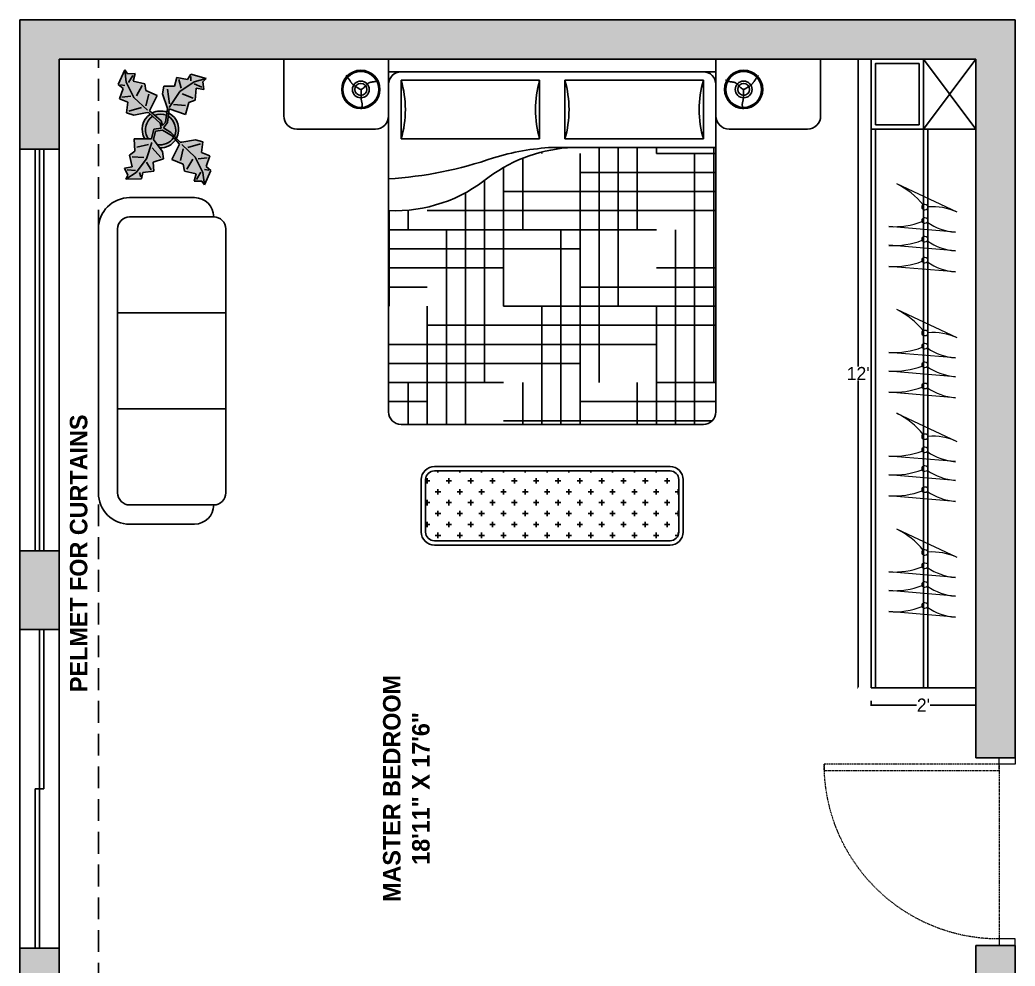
# Model space of a CAD drawing. Header units: inches. Extents: x 9636 to 21597, y -10243 to 557.
# Drawn here: x 9636.1 to 9864.1, y -6171.2 to -5954.4 of the extents above; entities that cross this region are included whole.
import ezdxf

# ---------------------------------------------------------------- set-up
doc = ezdxf.new("R2010")
doc.units = ezdxf.units.IN
doc.header["$MEASUREMENT"] = 0
for name, pattern in [('AUDIT_D_060311083008-3', [0]), ('DASHED', [0.75, 0.5, -0.25]), ('DASHED2', [0.375, 0.25, -0.125]), ('HIDDEN', [0.375, 0.25, -0.125])]:
    doc.linetypes.add(name, pattern=pattern)
for name, color, linetype in [('A-DOOR', 251, 'AUDIT_D_060311083008-3'), ('A-Door-Frame', 1, 'Continuous'), ('A-Door-Swing', 8, 'HIDDEN'), ('IEL-HATCH-002', 7, 'Continuous'), ('TEFRİŞ', 11, 'Continuous')]:
    doc.layers.add(name, color=color, linetype=linetype)
doc.layers.add('Furniture', color=251, linetype='Continuous', lineweight=18)
doc.styles.add('HEMI', font='stylu.ttf')
doc.styles.get("Standard").update_dxf_attribs({"font": 'arial.ttf'})
doc.dimstyles.get("Standard").update_dxf_attribs({"dimtxt": 0.18, "dimasz": 0.18, "dimexe": 0.18, "dimexo": 0.0625, "dimgap": 0.09, "dimtad": 0, "dimtih": 1, "dimtoh": 1, "dimdec": 0, "dimzin": 0, "dimdsep": 46, "dimlunit": 4, "dimtxsty": 'Standard', "dimcen": 0.09, "dimadec": 0, "dimazin": 0, "dimtfac": 1, "dimtdec": 0, "dimtofl": 0, "dimtmove": 0, "dimatfit": 3, "dimfxl": 1, "dimtolj": 1, "dimtzin": 0, "dimarcsym": 0})
pattern_1 = [(90, (16.9, 0), (-744, 744), [744, -744]), (90, (140.9, 0), (-744, 744), [744, -744]), (90, (264.9, 0), (-744, 744), [744, -744]), (90, (388.9, 0), (-744, 744), [744, -744]), (90, (512.9, 0), (-744, 744), [744, -744]), (90, (636.9, 0), (-744, 744), [744, -744]), (90, (760.9, 0), (-744, 744), [744, -744]), (0, (16.9, 744), (744, -744), [744, -744]), (0, (16.9, 868), (744, -744), [744, -744]), (0, (16.9, 992), (744, -744), [744, -744]), (0, (16.9, 1116), (744, -744), [744, -744]), (0, (16.9, 1240), (744, -744), [744, -744]), (0, (16.9, 1364), (744, -744), [744, -744]), (0, (16.9, 1488), (744, -744), [744, -744])]

# ---------------------------------------------------------------- blocks, each defined once
blk = doc.blocks.new('*U121')
at = {"layer": 'A-Door-Frame', "lineweight": 5}
for p, q in [((0, -100), (0, 0)), ((1172.7, -100), (1172.7, 0))]:
    blk.add_line(p, q, dxfattribs=at)
for points in [[(0, -100), (40, -100), (40, 0), (0, 0)], [(1172.7, -100), (1132.7, -100), (1132.7, 0), (1172.7, 0)]]:
    blk.add_lwpolyline(points, dxfattribs=at)
at = {"layer": 'A-Door-Swing', "linetype": 'DASHED2', "lineweight": 5}
blk.add_line((49.8, 0), (1142.5, 0), dxfattribs=at)
blk.add_lwpolyline([(40, 0), (40, 1092.7), (80, 1092.7), (80, 0)], close=True, dxfattribs=at)
blk.add_arc((40, 0), 1092.7, 360, 90, dxfattribs=at)
blk = doc.blocks.new('db')
at = {"layer": 'IEL-HATCH-002', "transparency": 33554687}
h = blk.add_hatch(dxfattribs=at)
h.set_pattern_fill('AR-PARQ1', color=253, scale=62)
h.set_pattern_definition(pattern_1)
h.paths.add_polyline_path([(3316.83, 804.31), (3284.13, 804.31, 0.147224), (3264.9, 797.58, -0.185244), (3241.83, 789.83), (3241.83, 743.73, 0.414214), (3244.71, 740.84), (3313.94, 740.84, 0.414214), (3316.83, 743.73)])
h = blk.add_hatch(dxfattribs=at)
h.set_pattern_fill('AR-PARQ1', color=253, scale=62)
h.set_pattern_definition(pattern_1)
h.paths.add_polyline_path([(3316.83, 804.31), (3284.13, 804.31, 0.147224), (3264.9, 797.58, -0.185244), (3241.83, 789.83), (3241.83, 743.73, 0.414214), (3244.71, 740.84), (3313.94, 740.84, 0.414214), (3316.83, 743.73)])
h = blk.add_hatch(dxfattribs=at)
h.set_pattern_fill('HOUND', color=33, scale=70)
h.set_pattern_definition([(0, (16.908, 0), (17.5, 4.375), [70, -35]), (90, (16.908, 0), (-4.375, -17.5), [70, -35])])
h.paths.add_polyline_path([(3316.83, 804.31), (3284.13, 804.31, 0.147224), (3264.9, 797.58, -0.185244), (3241.83, 789.83), (3241.83, 743.73, 0.414214), (3244.71, 740.84), (3313.94, 740.84, 0.414214), (3316.83, 743.73)])
at = {"color": 0, "linetype": 'ByBlock'}
for p, q in [((3241.83, 824.5), (3316.83, 824.5)), ((3241.83, 821.61), (3241.83, 824.5)), ((3316.83, 821.61), (3316.83, 824.5)), ((3241.83, 821.61), (3316.83, 821.61)), ((3241.83, 743.73), (3241.83, 818.73)), ((3244.71, 819.69), (3244.71, 806.23)), ((3276.44, 819.69), (3244.71, 819.69)), ((3276.44, 806.23), (3276.44, 819.69)), ((3313.94, 819.69), (3282.21, 819.69)), ((3282.21, 819.69), (3282.21, 806.23)), ((3313.94, 806.23), (3313.94, 819.69)), ((3316.83, 818.73), (3316.83, 743.73)), ((3244.71, 806.23), (3276.44, 806.23)), ((3282.21, 806.23), (3313.94, 806.23)), ((3279.33, 804.31), (3316.83, 804.31)), ((3313.94, 740.84), (3244.71, 740.84))]:
    blk.add_line(p, q, dxfattribs=at)
for centre, radius, start, end in [((3244.71, 818.73), 2.88, 90, 180), ((3313.94, 818.73), 2.88, 0, 90), ((3221.63, 812.96), 24.04, 343.7398, 16.2602), ((3299.52, 812.96), 24.04, 163.7398, 196.2602), ((3259.13, 812.96), 24.04, 343.7398, 16.2602), ((3337.02, 812.96), 24.04, 163.7398, 196.2602), ((3285.7, 768.99), 35.35, 92.5398, 126.0403), ((3282.65, 746.81), 57.59, 93.3065, 106.9429), ((3236.62, 885.64), 88.69, 273.3665, 289.2534), ((3243.27, 823.78), 33.98, 267.5673, 309.5461), ((3244.71, 743.73), 2.88, 180, 270), ((3313.94, 743.73), 2.88, 270, 0)]:
    blk.add_arc(centre, radius, start, end, dxfattribs=at)
blk = doc.blocks.new('rthjr')
for p, q in [((3335.61, 665.8), (3275.11, 665.8)), ((3294.36, 661.4), (3294.36, 636.65)), ((3316.36, 661.4), (3316.36, 636.65)), ((3267.96, 658.65), (3267.96, 643.8)), ((3342.76, 643.8), (3342.76, 658.65))]:
    blk.add_line(p, q)
blk.add_lwpolyline([(3275.11, 636.65), (3335.61, 636.65, 0.414214), (3338.36, 639.4), (3338.36, 658.65, 0.414214), (3335.61, 661.4), (3275.11, 661.4, 0.414214), (3272.36, 658.65), (3272.36, 639.4, 0.414214)], format="xyb", close=True)
for centre, radius, start, end in [((3275.11, 658.65), 7.15, 90, 180), ((3335.61, 658.65), 7.15, 0, 90), ((3272.36, 643.8), 4.4, 180, 270), ((3338.36, 643.8), 4.4, 270, 0)]:
    blk.add_arc(centre, radius, start, end)
blk = doc.blocks.new('46u46 u')
at = {"layer": 'Furniture', "color": 133, "lineweight": -2, "true_color": 0x84cdcc}
for p, q in [((1719223.22, 5855.25), (1719238.43, 5853.97)), ((1719223.22, 5850.43), (1719238.43, 5849.14)), ((1719223.22, 5846.14), (1719238.43, 5844.86)), ((1719222.81, 5841.56), (1719236.62, 5835.07))]:
    blk.add_line(p, q, dxfattribs=at)
for centre in [(1719230.18, 5852.56), (1719230.18, 5847.73), (1719230.18, 5843.45), (1719230.18, 5840.42)]:
    blk.add_circle(centre, 0.673, dxfattribs=at)
for centre, radius, start, end in [((1719222.13, 5842.1), 13.19, 55.3487, 85.2486), ((1719237.35, 5835.38), 18.62, 86.6903, 110.6016), ((1719222.13, 5837.28), 13.19, 55.3487, 85.2486), ((1719237.35, 5830.56), 18.62, 86.6903, 110.6016), ((1719222.13, 5833), 13.19, 55.3487, 85.2486), ((1719237.35, 5826.27), 18.62, 86.6903, 110.6016), ((1719228.44, 5853.49), 13.19, 244.7514, 274.6513), ((1719244.98, 5851.7), 18.62, 219.3984, 243.3097)]:
    blk.add_arc(centre, radius, start, end, dxfattribs=at)
blk = doc.blocks.new('rwg')
at = {"layer": 'IEL-HATCH-002', "true_color": 0xe4d6c8, "transparency": 33554687}
h = blk.add_hatch(dxfattribs=at)
h.set_pattern_fill('CROSS', color=254, scale=10)
h.paths.add_polyline_path([(3306.8, 731.61, 0.414214), (3304.8, 733.61), (3250.8, 733.61, 0.414214), (3248.8, 731.61), (3248.8, 719.61, 0.414214), (3250.8, 717.61), (3304.8, 717.61, 0.414214), (3306.8, 719.61)])
for points in [[(3307.8, 731.61), (3307.8, 719.61, -0.414214), (3304.8, 716.61), (3250.8, 716.61, -0.414214), (3247.8, 719.61), (3247.8, 731.61, -0.414214), (3250.8, 734.61), (3304.8, 734.61, -0.414214)], [(3306.8, 731.61), (3306.8, 719.61, -0.414214), (3304.8, 717.61), (3250.8, 717.61, -0.414214), (3248.8, 719.61), (3248.8, 731.61, -0.414214), (3250.8, 733.61), (3304.8, 733.61, -0.414214)]]:
    blk.add_lwpolyline(points, format="xyb", close=True)
blk = doc.blocks.new('wegg')
at = {"layer": 'IEL-HATCH-002', "transparency": 33554687}
h = blk.add_hatch(color=256, dxfattribs=at)
h.dxf.hatch_style = 1
h.set_gradient(color1=(88, 186, 72), color2=(19, 103, 52), name='CYLINDER')
h.paths.add_polyline_path([(3815.98, 785.14), (3818.28, 787.76), (3821.8, 786.01), (3822.92, 788.61), (3824.47, 788.9), (3825.1, 791.57), (3826.79, 791.08), (3826.78, 792.84), (3827.63, 793.48), (3824.32, 794.95), (3823.4, 793.82), (3821.01, 794.66), (3820.24, 792.76), (3817.78, 793.1), (3817.29, 791.41), (3817.86, 788.32), (3817.81, 787.92), (3815.47, 785.33), (3814.33, 785.14), (3814.04, 786.8), (3811.83, 787.35), (3811.86, 791.28), (3809.02, 791.15), (3808.09, 792.41), (3805.41, 791.8), (3805.11, 793.54), (3803.53, 792.76), (3802.59, 793.24), (3802.72, 789.62), (3804.13, 789.3), (3804.43, 786.78), (3806.48, 786.92), (3807.24, 784.55), (3808.98, 784.85), (3811.51, 786.72), (3811.67, 786.88), (3813.61, 786.43), (3813.83, 784.78), (3812.57, 782.62), (3810.66, 780.91), (3807.14, 782.66), (3806.02, 780.06), (3804.47, 779.77), (3803.85, 777.1), (3802.16, 777.59), (3802.16, 775.83), (3801.32, 775.19), (3804.63, 773.72), (3805.54, 774.85), (3807.93, 774.01), (3808.7, 775.91), (3811.17, 775.57), (3811.66, 777.26), (3811.09, 780.35), (3811.13, 780.75), (3813.33, 782.94), (3814.4, 784.59), (3815.57, 783.69), (3818.71, 783.29), (3817.47, 779.56), (3820.2, 778.82), (3820.7, 777.32), (3823.43, 777.07), (3823.19, 775.33), (3824.93, 775.58), (3825.67, 774.84), (3826.67, 778.32), (3825.42, 779.06), (3825.92, 781.55), (3823.93, 782.05), (3823.93, 784.54), (3822.19, 784.79), (3818.84, 783.68), (3815.69, 784.14), (3814.9, 784.78)])
at = {"layer": 'IEL-HATCH-002', "true_color": 0x735c3f, "transparency": 33554687}
h = blk.add_hatch(color=37, dxfattribs=at)
h.dxf.hatch_style = 1
h.paths.add_polyline_path([(3811.84, 788.9), (3811.83, 788.05, -0.422139), (3817.03, 787.05), (3817.54, 787.61, 0.390322)])
h.paths.add_polyline_path([(3817.78, 787.19), (3817.27, 786.61, -0.188383), (3817.25, 783.91), (3817.98, 783.8, 0.204823)])
h.paths.add_polyline_path([(3817.79, 783.41), (3817.04, 783.51, -0.36519), (3812.47, 782.08), (3811.98, 781.6, 0.411659)])
at = {"layer": 'IEL-HATCH-002', "true_color": 0x9e7e57, "transparency": 33554687}
h = blk.add_hatch(color=45, dxfattribs=at)
h.dxf.hatch_style = 1
h.paths.add_polyline_path([(3811.83, 788.05), (3811.83, 787.35), (3814.04, 786.8), (3814.33, 785.14), (3815.47, 785.33), (3817.03, 787.05, 0.422139)])
h.paths.add_polyline_path([(3813.83, 784.78), (3813.61, 786.43), (3811.67, 786.88), (3811.51, 786.72), (3810.57, 786.03, 0.320152), (3812.18, 782.28), (3812.57, 782.62)])
h.paths.add_polyline_path([(3817.04, 783.51), (3815.57, 783.69), (3814.4, 784.59), (3813.33, 782.94), (3812.47, 782.08, 0.36519)])
h.paths.add_polyline_path([(3817.27, 786.61), (3815.98, 785.14), (3814.9, 784.78), (3815.69, 784.14), (3817.25, 783.91, 0.188383)])
at = {"layer": 'IEL-HATCH-002', "true_color": 0x735c3f, "transparency": 33554687}
h = blk.add_hatch(color=37, dxfattribs=at)
h.dxf.hatch_style = 1
h.paths.add_polyline_path([(3810.57, 786.03), (3809.79, 785.46, 0.259563), (3811.64, 781.79), (3812.18, 782.28, -0.320152)])
for p, q in [((3803.53, 792.76), (3805.11, 793.54)), ((3805.11, 793.54), (3805.41, 791.8)), ((3820.24, 792.76), (3821.01, 794.66)), ((3821.01, 794.66), (3823.4, 793.82)), ((3821.43, 794.1), (3821.65, 792.06)), ((3823.4, 793.82), (3824.32, 794.95)), ((3824.25, 794.46), (3824.11, 793.47)), ((3824.32, 794.95), (3827.63, 793.48)), ((3827.63, 793.48), (3824.81, 793.12)), ((3827.63, 793.48), (3826.78, 792.84)), ((3802.72, 789.62), (3802.59, 793.24)), ((3802.59, 793.24), (3803.53, 792.76)), ((3802.59, 793.24), (3804.15, 790.87)), ((3804.62, 791.02), (3804.79, 792.91)), ((3805.41, 791.8), (3808.09, 792.41)), ((3807.77, 791.79), (3807.59, 789.11)), ((3808.09, 792.41), (3809.02, 791.15)), ((3809.02, 791.15), (3811.86, 791.28)), ((3811.86, 791.28), (3811.83, 787.35)), ((3817.29, 791.41), (3817.78, 793.1)), ((3817.29, 791.41), (3817.86, 788.32)), ((3817.78, 793.1), (3820.24, 792.76)), ((3818.2, 792.54), (3819.05, 789.66)), ((3821.3, 791.35), (3818.41, 788.26)), ((3824.81, 793.12), (3821.3, 791.35)), ((3825.1, 791.57), (3824.47, 788.9)), ((3824.74, 792.63), (3826.36, 791.65)), ((3826.79, 791.08), (3825.1, 791.57)), ((3826.78, 792.84), (3826.79, 791.08)), ((3804.13, 789.3), (3802.72, 789.62)), ((3803.19, 789.78), (3804.14, 790.08)), ((3804.43, 786.78), (3804.13, 789.3)), ((3804.15, 790.87), (3807.27, 788.49)), ((3810.57, 787.99), (3809.96, 790.67)), ((3824.05, 789.46), (3821.72, 790.79)), ((3824.47, 788.9), (3822.92, 788.61)), ((3806.48, 786.92), (3804.43, 786.78)), ((3804.75, 787.4), (3806.49, 788.49)), ((3807.24, 784.55), (3806.48, 786.92)), ((3807.27, 788.49), (3811.04, 787.27)), ((3807.56, 785.18), (3809.78, 787.21)), ((3808.98, 784.85), (3811.51, 786.72)), ((3811.51, 786.72), (3811.67, 786.88)), ((3811.67, 786.88), (3813.61, 786.43)), ((3811.83, 787.35), (3814.04, 786.8)), ((3814.04, 786.8), (3814.33, 785.14)), ((3815.47, 785.33), (3817.81, 787.92)), ((3818.28, 787.76), (3815.98, 785.14)), ((3817.81, 787.92), (3817.86, 788.32)), ((3821.8, 786.01), (3818.28, 787.76)), ((3819.41, 788.61), (3822.08, 787.98)), ((3822.92, 788.61), (3821.8, 786.01)), ((3808.98, 784.85), (3807.24, 784.55)), ((3812.57, 782.62), (3813.83, 784.78)), ((3813.33, 782.94), (3814.4, 784.59)), ((3813.61, 786.43), (3813.61, 786.43)), ((3813.61, 786.43), (3813.83, 784.78)), ((3814.33, 785.14), (3815.47, 785.33)), ((3814.4, 784.59), (3815.57, 783.69)), ((3815.98, 785.14), (3814.9, 784.78)), ((3814.9, 784.78), (3815.69, 784.14)), ((3822.19, 784.79), (3818.84, 783.68)), ((3822.19, 784.79), (3823.93, 784.54)), ((3823.93, 784.54), (3823.93, 782.05)), ((3806.02, 780.06), (3807.14, 782.66)), ((3807.14, 782.66), (3810.66, 780.91)), ((3812.57, 782.62), (3810.66, 780.91)), ((3811.13, 780.75), (3813.33, 782.94)), ((3815.57, 783.69), (3818.71, 783.29)), ((3815.69, 784.14), (3818.84, 783.68)), ((3817.47, 779.56), (3818.71, 783.29)), ((3822.69, 780.81), (3819.07, 783.28)), ((3819.7, 782.3), (3819.46, 779.56)), ((3819.87, 783.24), (3823.27, 783.64)), ((3823.93, 782.05), (3825.92, 781.55)), ((3803.85, 777.1), (3804.47, 779.77)), ((3804.47, 779.77), (3806.02, 780.06)), ((3809.54, 780.06), (3806.86, 780.69)), ((3807.65, 777.32), (3810.54, 780.37)), ((3811.09, 780.35), (3811.13, 780.75)), ((3811.66, 777.26), (3811.09, 780.35)), ((3821.2, 777.82), (3822.19, 780.31)), ((3824.93, 777.57), (3822.69, 780.81)), ((3825.42, 781.05), (3823.43, 780.56)), ((3825.92, 781.55), (3825.42, 779.06)), ((3802.16, 775.83), (3802.16, 777.59)), ((3802.16, 777.59), (3803.85, 777.1)), ((3804.9, 779.21), (3807.22, 777.88)), ((3810.74, 776.13), (3809.89, 779.01)), ((3820.2, 778.82), (3817.47, 779.56)), ((3820.7, 777.32), (3820.2, 778.82)), ((3824.43, 777.57), (3823.68, 775.83)), ((3825.67, 774.84), (3824.93, 777.57)), ((3826.17, 778.32), (3825.18, 778.32)), ((3825.42, 779.06), (3826.67, 778.32)), ((3826.67, 778.32), (3825.67, 774.84)), ((3801.32, 775.19), (3802.16, 775.83)), ((3801.32, 775.19), (3804.13, 775.55)), ((3804.2, 776.04), (3802.58, 777.02)), ((3804.13, 775.55), (3807.65, 777.32)), ((3807.51, 774.57), (3807.3, 776.61)), ((3808.7, 775.91), (3807.93, 774.01)), ((3811.17, 775.57), (3808.7, 775.91)), ((3811.66, 777.26), (3811.17, 775.57)), ((3823.43, 777.07), (3820.7, 777.32)), ((3823.19, 775.33), (3823.43, 777.07)), ((3824.93, 775.58), (3823.19, 775.33)), ((3825.67, 774.84), (3824.93, 775.58)), ((3804.63, 773.72), (3801.32, 775.19)), ((3805.54, 774.85), (3804.63, 773.72)), ((3804.7, 774.21), (3804.84, 775.2)), ((3807.93, 774.01), (3805.54, 774.85))]:
    blk.add_line(p, q)
for centre, radius, start, end in [((3813.99, 785.17), 4.31, 34.6099, 120.1028), ((3813.95, 785.02), 3.69, 33.3774, 124.9414), ((3813.8, 785.28), 3.71, 338.2396, 20.9137), ((3813.92, 785.26), 4.31, 340.2076, 26.5091), ((3814.01, 785.28), 4.22, 177.6517, 235.8548), ((3814.01, 785.28), 3.52, 167.7009, 238.6725), ((3813.97, 785.44), 4.33, 242.5812, 332.0847), ((3813.91, 785.51), 3.72, 247.3711, 327.472)]:
    blk.add_arc(centre, radius, start, end)
blk = doc.blocks.new('*D159')
at = {"color": 254, "lineweight": -2, "transparency": 16777216}
for p, q in [((9828.09, -5963.42), (9827.97, -5963.42)), ((9828.09, -6107.42), (9827.97, -6107.42))]:
    blk.add_line(p, q, dxfattribs=at)
at = {"color": 5, "lineweight": -2, "transparency": 16777216}
for p, q in [((9828.15, -5963.6), (9828.15, -6033.8)), ((9828.15, -6107.24), (9828.15, -6037.04))]:
    blk.add_line(p, q, dxfattribs=at)
at = {"color": 5, "transparency": 16777216}
for points in [[(9828.12, -5963.6), (9828.18, -5963.6), (9828.15, -5963.42)], [(9828.12, -6107.24), (9828.18, -6107.24), (9828.15, -6107.42)]]:
    blk.add_solid(points, dxfattribs=at)
at = {"layer": 'Defpoints', "color": 0, "transparency": 16777216}
for p in [(9828.15, -5963.42), (9831.09, -5963.42), (9831.09, -6107.42)]:
    blk.add_point(p, dxfattribs=at)
at = {"color": 5, "transparency": 16777216, "insert": (9828.15, -6035.42), "char_height": 3, "attachment_point": 5, "style": 'HEMI'}
blk.add_mtext("\\A1;12'", dxfattribs=at)
blk = doc.blocks.new('*D160')
at = {"color": 254, "lineweight": -2, "transparency": 16777216}
for p, q in [((9831.09, -6110.42), (9831.09, -6111.55)), ((9855.09, -6110.42), (9855.09, -6111.55))]:
    blk.add_line(p, q, dxfattribs=at)
at = {"color": 5, "lineweight": -2, "transparency": 16777216}
for p, q in [((9831.27, -6111.37), (9841.52, -6111.37)), ((9854.91, -6111.37), (9844.67, -6111.37))]:
    blk.add_line(p, q, dxfattribs=at)
at = {"color": 5, "transparency": 16777216}
for points in [[(9831.27, -6111.34), (9831.27, -6111.4), (9831.09, -6111.37)], [(9854.91, -6111.34), (9854.91, -6111.4), (9855.09, -6111.37)]]:
    blk.add_solid(points, dxfattribs=at)
at = {"layer": 'Defpoints', "color": 0, "transparency": 16777216}
for p in [(9831.09, -6107.42), (9855.09, -6107.42), (9855.09, -6111.37)]:
    blk.add_point(p, dxfattribs=at)
at = {"color": 5, "transparency": 16777216, "insert": (9843.09, -6111.37), "char_height": 3, "attachment_point": 5, "style": 'HEMI'}
blk.add_mtext("\\A1;2'", dxfattribs=at)

msp = doc.modelspace()

# ---------------------------------------------------------------- hatches: boundary and pattern name
at = {"layer": 'IEL-HATCH-002', "true_color": 0xc7c8ca, "transparency": 33554687}
h = msp.add_hatch(color=9, dxfattribs=at)
h.dxf.hatch_style = 1
h.paths.add_polyline_path([(9636.09, -6381.92), (9636.09, -6424.42), (9738.09, -6424.42), (9738.09, -6420.75), (9738.09, -6415.42), (9650.09, -6415.42), (9650.09, -6410.42), (9645.09, -6410.42), (9645.09, -6381.92)])
h.paths.add_polyline_path([(9636.09, -6273.92), (9636.09, -6297.92), (9645.09, -6297.92), (9645.09, -6273.92)])
h.paths.add_polyline_path([(9636.09, -6195.42), (9636.09, -6273.92), (9855.09, -6273.92), (9855.09, -6267.42), (9645.09, -6267.42), (9645.09, -6195.42)])
h.paths.add_polyline_path([(9855.09, -6166.42), (9855.09, -6190.42), (9741.09, -6190.42), (9741.09, -6194.09), (9741.09, -6195.42), (9855.09, -6195.42), (9855.09, -6267.42), (9855.09, -6273.92), (9864.09, -6273.92), (9864.09, -6267.42), (9864.09, -6195.42), (9864.09, -6166.42), (9860.43, -6166.42)])
h.paths.add_polyline_path([(9855.09, -6273.92), (9855.09, -6415.42), (9835.39, -6415.42), (9792.09, -6415.42), (9792.09, -6405.92), (9787.09, -6405.92), (9787.09, -6415.42), (9780.09, -6415.42), (9780.09, -6424.42), (9864.09, -6424.42), (9864.09, -6273.92)])
h.paths.add_polyline_path([(9636.09, -5954.42), (9636.09, -5984.02), (9645.09, -5984.02), (9645.09, -5963.42), (9837.09, -5963.42), (9843.09, -5963.42), (9855.09, -5963.42), (9855.09, -6123.42), (9864.09, -6123.42), (9864.09, -5954.42)])
h.paths.add_polyline_path([(9636.09, -6076.02), (9636.09, -6094.02), (9645.09, -6094.02), (9645.09, -6076.02)], flags=17)
h.paths.add_polyline_path([(9636.09, -6167.02), (9636.09, -6195.42), (9711.09, -6195.42), (9711.09, -6190.42), (9645.09, -6190.42), (9645.09, -6167.02)])

# ---------------------------------------------------------------- linework, layer by layer
for p, q in [((9636.09, -6195.42), (9636.09, -5954.42)), ((9636.09, -5954.42), (9864.09, -5954.42)), ((9864.09, -5954.42), (9864.09, -6123.42)), ((9645.09, -6190.42), (9645.09, -5963.42)), ((9645.09, -5963.42), (9837.09, -5963.42)), ((9831.09, -5963.42), (9855.09, -5963.42)), ((9831.09, -5963.42), (9831.09, -6107.42)), ((9855.09, -5979.42), (9843.09, -5963.42)), ((9843.09, -5979.42), (9855.09, -5963.42)), ((9855.09, -5963.42), (9855.09, -6123.42)), ((9831.09, -5979.42), (9855.09, -5979.42)), ((9832.09, -5979.42), (9832.09, -6107.42)), ((9855.09, -6107.42), (9831.09, -6107.42)), ((9855.09, -6123.42), (9864.09, -6123.42)), ((9855.09, -6166.42), (9855.09, -6190.42)), ((9855.09, -6166.42), (9864.09, -6166.42)), ((9864.09, -6166.42), (9864.09, -6195.42))]:
    msp.add_line(p, q)
at = {"linetype": 'DASHED', "ltscale": 10}
msp.add_line((9654.09, -6190.42), (9654.09, -5963.42), dxfattribs=at)
at = {"color": 252, "true_color": 0x939598}
for p, q in [((9843.09, -6107.42), (9843.09, -5963.42)), ((9844.09, -6107.42), (9844.09, -5979.42))]:
    msp.add_line(p, q, dxfattribs=at)
at = {"color": 152, "true_color": 0x2776bb}
for p, q in [((9645.09, -5984.02), (9636.09, -5984.02)), ((9639.59, -6076.02), (9639.59, -5984.02)), ((9640.59, -6076.02), (9640.59, -5984.02)), ((9641.59, -6076.02), (9641.59, -5984.02)), ((9645.09, -6076.02), (9636.09, -6076.02)), ((9645.09, -6094.02), (9636.09, -6094.02)), ((9640.59, -6167.02), (9640.59, -6094.02)), ((9641.59, -6130.52), (9641.59, -6094.02)), ((9639.59, -6167.02), (9639.59, -6130.52)), ((9641.59, -6130.52), (9639.59, -6130.52)), ((9645.09, -6167.02), (9636.09, -6167.02))]:
    msp.add_line(p, q, dxfattribs=at)
for points in [[(9720.55, -5963.42), (9720.55, -5976.42, -0.414214), (9717.55, -5979.42), (9699.55, -5979.42, -0.414214), (9696.55, -5976.42), (9696.55, -5963.42)], [(9819.55, -5963.42), (9819.55, -5976.42, -0.414214), (9816.55, -5979.42), (9798.55, -5979.42, -0.414214), (9795.55, -5976.42), (9795.55, -5963.42)]]:
    msp.add_lwpolyline(points, format="xyb", close=True)
msp.add_lwpolyline([(9831.09, -5979.42), (9831.09, -5963.42), (9843.09, -5963.42), (9843.09, -5979.42)], close=True)
msp.add_lwpolyline([(9832.09, -5978.42), (9832.09, -5964.42), (9842.09, -5964.42), (9842.09, -5978.42)], close=True, dxfattribs=at)
at = {"layer": 'TEFRİŞ', "color": 252, "linetype": 'Continuous', "true_color": 0x939598}
for p, q in [((9710.96, -5967.33), (9710.8, -5967.15)), ((9710.96, -5967.33), (9710.8, -5967.15)), ((9711.09, -5967.5), (9710.96, -5967.33)), ((9711.09, -5967.5), (9710.96, -5967.33)), ((9711.22, -5967.66), (9711.09, -5967.5)), ((9711.22, -5967.66), (9711.09, -5967.5)), ((9711.33, -5967.8), (9711.22, -5967.66)), ((9711.33, -5967.8), (9711.22, -5967.66)), ((9711.42, -5967.93), (9711.33, -5967.8)), ((9711.42, -5967.93), (9711.33, -5967.8)), ((9711.51, -5968.06), (9711.42, -5967.93)), ((9711.51, -5968.06), (9711.42, -5967.93)), ((9711.59, -5968.18), (9711.51, -5968.06)), ((9711.59, -5968.18), (9711.51, -5968.06)), ((9711.66, -5968.29), (9711.59, -5968.18)), ((9711.66, -5968.29), (9711.59, -5968.18)), ((9711.73, -5968.39), (9711.66, -5968.29)), ((9711.73, -5968.39), (9711.66, -5968.29)), ((9711.8, -5968.49), (9711.73, -5968.39)), ((9711.8, -5968.49), (9711.73, -5968.39)), ((9711.86, -5968.58), (9711.8, -5968.49)), ((9711.86, -5968.58), (9711.8, -5968.49)), ((9711.93, -5968.67), (9711.86, -5968.58)), ((9711.93, -5968.67), (9711.86, -5968.58)), ((9711.99, -5968.75), (9711.93, -5968.67)), ((9711.99, -5968.75), (9711.93, -5968.67)), ((9712.05, -5968.83), (9711.99, -5968.75)), ((9712.05, -5968.83), (9711.99, -5968.75)), ((9712.11, -5968.91), (9712.05, -5968.83)), ((9712.11, -5968.91), (9712.05, -5968.83)), ((9712.17, -5968.98), (9712.11, -5968.91)), ((9712.17, -5968.98), (9712.11, -5968.91)), ((9712.23, -5969.05), (9712.17, -5968.98)), ((9712.23, -5969.05), (9712.17, -5968.98)), ((9715.69, -5969.1), (9715.75, -5969.04)), ((9715.69, -5969.1), (9715.75, -5969.04)), ((9715.75, -5969.04), (9715.82, -5968.98)), ((9715.75, -5969.04), (9715.82, -5968.98)), ((9715.82, -5968.98), (9715.89, -5968.93)), ((9715.82, -5968.98), (9715.89, -5968.93)), ((9715.89, -5968.93), (9715.96, -5968.89)), ((9715.89, -5968.93), (9715.96, -5968.89)), ((9715.96, -5968.89), (9716.03, -5968.85)), ((9715.96, -5968.89), (9716.03, -5968.85)), ((9716.03, -5968.85), (9716.1, -5968.81)), ((9716.03, -5968.85), (9716.1, -5968.81)), ((9716.1, -5968.81), (9716.17, -5968.78)), ((9716.1, -5968.81), (9716.17, -5968.78)), ((9716.17, -5968.78), (9716.25, -5968.75)), ((9716.17, -5968.78), (9716.25, -5968.75)), ((9716.25, -5968.75), (9716.32, -5968.73)), ((9716.25, -5968.75), (9716.32, -5968.73)), ((9716.32, -5968.73), (9716.39, -5968.71)), ((9716.32, -5968.73), (9716.39, -5968.71)), ((9716.39, -5968.71), (9716.47, -5968.69)), ((9716.39, -5968.71), (9716.47, -5968.69)), ((9716.47, -5968.69), (9716.54, -5968.68)), ((9716.47, -5968.69), (9716.54, -5968.68)), ((9716.54, -5968.68), (9716.62, -5968.67)), ((9716.54, -5968.68), (9716.62, -5968.67)), ((9716.62, -5968.67), (9716.69, -5968.66)), ((9716.62, -5968.67), (9716.69, -5968.66)), ((9716.69, -5968.66), (9716.76, -5968.65)), ((9716.69, -5968.66), (9716.76, -5968.65)), ((9716.76, -5968.65), (9716.84, -5968.64)), ((9716.76, -5968.65), (9716.84, -5968.64)), ((9716.84, -5968.64), (9716.91, -5968.63)), ((9716.84, -5968.64), (9716.91, -5968.63)), ((9716.91, -5968.63), (9716.99, -5968.62)), ((9716.91, -5968.63), (9716.99, -5968.62)), ((9716.99, -5968.62), (9717.06, -5968.61)), ((9716.99, -5968.62), (9717.06, -5968.61)), ((9717.06, -5968.61), (9717.13, -5968.6)), ((9717.06, -5968.61), (9717.13, -5968.6)), ((9717.13, -5968.6), (9717.21, -5968.59)), ((9717.13, -5968.6), (9717.21, -5968.59)), ((9717.21, -5968.59), (9717.29, -5968.57)), ((9717.21, -5968.59), (9717.29, -5968.57)), ((9717.29, -5968.57), (9717.37, -5968.56)), ((9717.29, -5968.57), (9717.37, -5968.56)), ((9717.37, -5968.56), (9717.45, -5968.54)), ((9717.37, -5968.56), (9717.45, -5968.54)), ((9717.45, -5968.54), (9717.53, -5968.52)), ((9717.45, -5968.54), (9717.53, -5968.52)), ((9717.53, -5968.52), (9717.62, -5968.5)), ((9717.53, -5968.52), (9717.62, -5968.5)), ((9717.62, -5968.5), (9717.72, -5968.47)), ((9717.62, -5968.5), (9717.72, -5968.47)), ((9717.72, -5968.47), (9717.82, -5968.44)), ((9717.72, -5968.47), (9717.82, -5968.44)), ((9717.82, -5968.44), (9717.91, -5968.41)), ((9717.82, -5968.44), (9717.91, -5968.41)), ((9717.91, -5968.41), (9718.01, -5968.37)), ((9717.91, -5968.41), (9718.01, -5968.37)), ((9718.01, -5968.37), (9718.1, -5968.33)), ((9718.01, -5968.37), (9718.1, -5968.33)), ((9718.1, -5968.33), (9718.19, -5968.29)), ((9718.1, -5968.33), (9718.19, -5968.29)), ((9718.19, -5968.29), (9718.27, -5968.24)), ((9718.19, -5968.29), (9718.27, -5968.24)), ((9797.84, -5968.24), (9797.77, -5968.19)), ((9797.84, -5968.24), (9797.77, -5968.19)), ((9797.92, -5968.29), (9797.84, -5968.24)), ((9797.92, -5968.29), (9797.84, -5968.24)), ((9798, -5968.33), (9797.92, -5968.29)), ((9798, -5968.33), (9797.92, -5968.29)), ((9798.1, -5968.37), (9798, -5968.33)), ((9798.1, -5968.37), (9798, -5968.33)), ((9798.19, -5968.41), (9798.1, -5968.37)), ((9798.19, -5968.41), (9798.1, -5968.37)), ((9798.29, -5968.44), (9798.19, -5968.41)), ((9798.29, -5968.44), (9798.19, -5968.41)), ((9798.39, -5968.47), (9798.29, -5968.44)), ((9798.39, -5968.47), (9798.29, -5968.44)), ((9798.48, -5968.5), (9798.39, -5968.47)), ((9798.48, -5968.5), (9798.39, -5968.47)), ((9798.57, -5968.52), (9798.48, -5968.5)), ((9798.57, -5968.52), (9798.48, -5968.5)), ((9798.66, -5968.54), (9798.57, -5968.52)), ((9798.66, -5968.54), (9798.57, -5968.52)), ((9798.74, -5968.56), (9798.66, -5968.54)), ((9798.74, -5968.56), (9798.66, -5968.54)), ((9798.82, -5968.57), (9798.74, -5968.56)), ((9798.82, -5968.57), (9798.74, -5968.56)), ((9798.9, -5968.59), (9798.82, -5968.57)), ((9798.9, -5968.59), (9798.82, -5968.57)), ((9798.97, -5968.6), (9798.9, -5968.59)), ((9798.97, -5968.6), (9798.9, -5968.59)), ((9799.05, -5968.61), (9798.97, -5968.6)), ((9799.05, -5968.61), (9798.97, -5968.6)), ((9799.12, -5968.62), (9799.05, -5968.61)), ((9799.12, -5968.62), (9799.05, -5968.61)), ((9799.19, -5968.63), (9799.12, -5968.62)), ((9799.19, -5968.63), (9799.12, -5968.62)), ((9799.27, -5968.64), (9799.19, -5968.63)), ((9799.27, -5968.64), (9799.19, -5968.63)), ((9799.34, -5968.65), (9799.27, -5968.64)), ((9799.34, -5968.65), (9799.27, -5968.64)), ((9799.42, -5968.66), (9799.34, -5968.65)), ((9799.42, -5968.66), (9799.34, -5968.65)), ((9799.49, -5968.67), (9799.42, -5968.66)), ((9799.49, -5968.67), (9799.42, -5968.66)), ((9799.56, -5968.68), (9799.49, -5968.67)), ((9799.56, -5968.68), (9799.49, -5968.67)), ((9799.64, -5968.69), (9799.56, -5968.68)), ((9799.64, -5968.69), (9799.56, -5968.68)), ((9799.71, -5968.71), (9799.64, -5968.69)), ((9799.71, -5968.71), (9799.64, -5968.69)), ((9799.79, -5968.73), (9799.71, -5968.71)), ((9799.79, -5968.73), (9799.71, -5968.71)), ((9799.86, -5968.75), (9799.79, -5968.73)), ((9799.86, -5968.75), (9799.79, -5968.73)), ((9799.93, -5968.78), (9799.86, -5968.75)), ((9799.93, -5968.78), (9799.86, -5968.75)), ((9800, -5968.81), (9799.93, -5968.78)), ((9800, -5968.81), (9799.93, -5968.78)), ((9800.08, -5968.85), (9800, -5968.81)), ((9800.08, -5968.85), (9800, -5968.81)), ((9800.15, -5968.89), (9800.08, -5968.85)), ((9800.15, -5968.89), (9800.08, -5968.85)), ((9800.22, -5968.93), (9800.15, -5968.89)), ((9800.22, -5968.93), (9800.15, -5968.89)), ((9800.29, -5968.98), (9800.22, -5968.93)), ((9800.29, -5968.98), (9800.22, -5968.93)), ((9800.35, -5969.04), (9800.29, -5968.98)), ((9800.35, -5969.04), (9800.29, -5968.98)), ((9800.42, -5969.1), (9800.35, -5969.04)), ((9800.42, -5969.1), (9800.35, -5969.04)), ((9803.88, -5969.05), (9803.94, -5968.98)), ((9803.88, -5969.05), (9803.94, -5968.98)), ((9803.94, -5968.98), (9804, -5968.91)), ((9803.94, -5968.98), (9804, -5968.91)), ((9804, -5968.91), (9804.06, -5968.83)), ((9804, -5968.91), (9804.06, -5968.83)), ((9804.06, -5968.83), (9804.12, -5968.75)), ((9804.06, -5968.83), (9804.12, -5968.75)), ((9804.12, -5968.75), (9804.18, -5968.67)), ((9804.12, -5968.75), (9804.18, -5968.67)), ((9804.18, -5968.67), (9804.24, -5968.58)), ((9804.18, -5968.67), (9804.24, -5968.58)), ((9804.24, -5968.58), (9804.31, -5968.49)), ((9804.24, -5968.58), (9804.31, -5968.49)), ((9804.31, -5968.49), (9804.37, -5968.39)), ((9804.31, -5968.49), (9804.37, -5968.39)), ((9804.37, -5968.39), (9804.44, -5968.29)), ((9804.37, -5968.39), (9804.44, -5968.29)), ((9804.44, -5968.29), (9804.52, -5968.18)), ((9804.44, -5968.29), (9804.52, -5968.18)), ((9804.52, -5968.18), (9804.6, -5968.06)), ((9804.52, -5968.18), (9804.6, -5968.06)), ((9804.6, -5968.06), (9804.68, -5967.93)), ((9804.6, -5968.06), (9804.68, -5967.93)), ((9804.68, -5967.93), (9804.78, -5967.8)), ((9804.68, -5967.93), (9804.78, -5967.8)), ((9804.78, -5967.8), (9804.89, -5967.66)), ((9804.78, -5967.8), (9804.89, -5967.66)), ((9804.89, -5967.66), (9805.01, -5967.5)), ((9804.89, -5967.66), (9805.01, -5967.5)), ((9805.01, -5967.5), (9805.15, -5967.33)), ((9805.01, -5967.5), (9805.15, -5967.33)), ((9805.15, -5967.33), (9805.31, -5967.15)), ((9805.15, -5967.33), (9805.31, -5967.15)), ((9712.29, -5969.12), (9712.23, -5969.05)), ((9712.29, -5969.12), (9712.23, -5969.05)), ((9712.35, -5969.19), (9712.29, -5969.12)), ((9712.35, -5969.19), (9712.29, -5969.12)), ((9712.42, -5969.25), (9712.35, -5969.19)), ((9712.42, -5969.25), (9712.35, -5969.19)), ((9712.48, -5969.31), (9712.42, -5969.25)), ((9712.48, -5969.31), (9712.42, -5969.25)), ((9712.54, -5969.37), (9712.48, -5969.31)), ((9712.54, -5969.37), (9712.48, -5969.31)), ((9712.61, -5969.43), (9712.54, -5969.37)), ((9712.61, -5969.43), (9712.54, -5969.37)), ((9712.68, -5969.48), (9712.61, -5969.43)), ((9712.68, -5969.48), (9712.61, -5969.43)), ((9712.74, -5969.53), (9712.68, -5969.48)), ((9712.74, -5969.53), (9712.68, -5969.48)), ((9712.81, -5969.58), (9712.74, -5969.53)), ((9712.81, -5969.58), (9712.74, -5969.53)), ((9712.89, -5969.63), (9712.81, -5969.58)), ((9712.89, -5969.63), (9712.81, -5969.58)), ((9712.96, -5969.67), (9712.89, -5969.63)), ((9712.96, -5969.67), (9712.89, -5969.63)), ((9713.04, -5969.72), (9712.96, -5969.67)), ((9713.04, -5969.72), (9712.96, -5969.67)), ((9713.12, -5969.77), (9713.04, -5969.72)), ((9713.12, -5969.77), (9713.04, -5969.72)), ((9713.2, -5969.82), (9713.12, -5969.77)), ((9713.2, -5969.82), (9713.12, -5969.77)), ((9713.29, -5969.87), (9713.2, -5969.82)), ((9713.29, -5969.87), (9713.2, -5969.82)), ((9713.39, -5969.93), (9713.29, -5969.87)), ((9713.39, -5969.93), (9713.29, -5969.87)), ((9713.49, -5969.99), (9713.39, -5969.93)), ((9713.49, -5969.99), (9713.39, -5969.93)), ((9713.6, -5970.06), (9713.49, -5969.99)), ((9713.6, -5970.06), (9713.49, -5969.99)), ((9713.72, -5970.13), (9713.6, -5970.06)), ((9713.72, -5970.13), (9713.6, -5970.06)), ((9713.85, -5970.2), (9713.72, -5970.13)), ((9713.85, -5970.2), (9713.72, -5970.13)), ((9714, -5970.29), (9713.85, -5970.2)), ((9714, -5970.29), (9713.85, -5970.2)), ((9714.18, -5970.38), (9714, -5970.29)), ((9714.18, -5970.38), (9714, -5970.29)), ((9714.18, -5970.4), (9714.39, -5970.29)), ((9714.18, -5970.4), (9714.39, -5970.29)), ((9714.37, -5970.47), (9714.18, -5970.38)), ((9714.37, -5970.47), (9714.18, -5970.38)), ((9714.26, -5970.41), (9714.25, -5970.59)), ((9714.26, -5970.41), (9714.25, -5970.59)), ((9714.25, -5970.59), (9714.25, -5970.76)), ((9714.25, -5970.59), (9714.25, -5970.76)), ((9714.25, -5970.76), (9714.25, -5970.9)), ((9714.25, -5970.76), (9714.25, -5970.9)), ((9714.25, -5970.9), (9714.25, -5971.03)), ((9714.25, -5970.9), (9714.25, -5971.03)), ((9714.25, -5971.03), (9714.25, -5971.14)), ((9714.25, -5971.03), (9714.25, -5971.14)), ((9714.25, -5971.14), (9714.26, -5971.25)), ((9714.25, -5971.14), (9714.26, -5971.25)), ((9714.28, -5970.2), (9714.26, -5970.41)), ((9714.28, -5970.2), (9714.26, -5970.41)), ((9714.26, -5971.25), (9714.26, -5971.35)), ((9714.26, -5971.25), (9714.26, -5971.35)), ((9714.39, -5970.29), (9714.57, -5970.18)), ((9714.39, -5970.29), (9714.57, -5970.18)), ((9714.57, -5970.18), (9714.72, -5970.07)), ((9714.57, -5970.18), (9714.72, -5970.07)), ((9714.72, -5970.07), (9714.86, -5969.96)), ((9714.72, -5970.07), (9714.86, -5969.96)), ((9714.86, -5969.96), (9714.98, -5969.86)), ((9714.86, -5969.96), (9714.98, -5969.86)), ((9714.98, -5969.86), (9715.08, -5969.76)), ((9714.98, -5969.86), (9715.08, -5969.76)), ((9715.08, -5969.76), (9715.17, -5969.66)), ((9715.08, -5969.76), (9715.17, -5969.66)), ((9715.17, -5969.66), (9715.26, -5969.56)), ((9715.17, -5969.66), (9715.26, -5969.56)), ((9715.26, -5969.56), (9715.34, -5969.47)), ((9715.26, -5969.56), (9715.34, -5969.47)), ((9715.34, -5969.47), (9715.41, -5969.39)), ((9715.34, -5969.47), (9715.41, -5969.39)), ((9715.41, -5969.39), (9715.48, -5969.31)), ((9715.41, -5969.39), (9715.48, -5969.31)), ((9715.48, -5969.31), (9715.55, -5969.23)), ((9715.48, -5969.31), (9715.55, -5969.23)), ((9715.55, -5969.23), (9715.62, -5969.16)), ((9715.55, -5969.23), (9715.62, -5969.16)), ((9715.62, -5969.16), (9715.69, -5969.1)), ((9715.62, -5969.16), (9715.69, -5969.1)), ((9718.27, -5971.13), (9718.34, -5971.08)), ((9718.27, -5971.13), (9718.34, -5971.08)), ((9800.48, -5969.16), (9800.42, -5969.1)), ((9800.48, -5969.16), (9800.42, -5969.1)), ((9800.55, -5969.23), (9800.48, -5969.16)), ((9800.55, -5969.23), (9800.48, -5969.16)), ((9800.62, -5969.31), (9800.55, -5969.23)), ((9800.62, -5969.31), (9800.55, -5969.23)), ((9800.69, -5969.39), (9800.62, -5969.31)), ((9800.69, -5969.39), (9800.62, -5969.31)), ((9800.77, -5969.47), (9800.69, -5969.39)), ((9800.77, -5969.47), (9800.69, -5969.39)), ((9800.85, -5969.56), (9800.77, -5969.47)), ((9800.85, -5969.56), (9800.77, -5969.47)), ((9800.93, -5969.66), (9800.85, -5969.56)), ((9800.93, -5969.66), (9800.85, -5969.56)), ((9801.02, -5969.76), (9800.93, -5969.66)), ((9801.02, -5969.76), (9800.93, -5969.66)), ((9801.13, -5969.86), (9801.02, -5969.76)), ((9801.13, -5969.86), (9801.02, -5969.76)), ((9801.25, -5969.96), (9801.13, -5969.86)), ((9801.25, -5969.96), (9801.13, -5969.86)), ((9801.38, -5970.07), (9801.25, -5969.96)), ((9801.38, -5970.07), (9801.25, -5969.96)), ((9801.54, -5970.18), (9801.38, -5970.07)), ((9801.54, -5970.18), (9801.38, -5970.07)), ((9801.72, -5970.29), (9801.54, -5970.18)), ((9801.72, -5970.29), (9801.54, -5970.18)), ((9801.93, -5970.4), (9801.72, -5970.29)), ((9801.93, -5970.4), (9801.72, -5970.29)), ((9801.74, -5970.47), (9801.93, -5970.38)), ((9801.74, -5970.47), (9801.93, -5970.38)), ((9801.83, -5970.2), (9801.84, -5970.41)), ((9801.83, -5970.2), (9801.84, -5970.41)), ((9801.84, -5970.41), (9801.85, -5970.59)), ((9801.84, -5970.41), (9801.85, -5970.59)), ((9801.85, -5970.59), (9801.86, -5970.76)), ((9801.85, -5970.59), (9801.86, -5970.76)), ((9801.86, -5971.03), (9801.85, -5971.14)), ((9801.86, -5971.03), (9801.85, -5971.14)), ((9801.85, -5971.14), (9801.85, -5971.25)), ((9801.85, -5971.14), (9801.85, -5971.25)), ((9801.85, -5971.25), (9801.85, -5971.35)), ((9801.85, -5971.25), (9801.85, -5971.35)), ((9801.86, -5970.76), (9801.86, -5970.9)), ((9801.86, -5970.76), (9801.86, -5970.9)), ((9801.86, -5970.9), (9801.86, -5971.03)), ((9801.86, -5970.9), (9801.86, -5971.03)), ((9801.93, -5970.38), (9802.1, -5970.29)), ((9801.93, -5970.38), (9802.1, -5970.29)), ((9802.1, -5970.29), (9802.25, -5970.2)), ((9802.1, -5970.29), (9802.25, -5970.2)), ((9802.25, -5970.2), (9802.39, -5970.13)), ((9802.25, -5970.2), (9802.39, -5970.13)), ((9802.39, -5970.13), (9802.51, -5970.06)), ((9802.39, -5970.13), (9802.51, -5970.06)), ((9802.51, -5970.06), (9802.62, -5969.99)), ((9802.51, -5970.06), (9802.62, -5969.99)), ((9802.62, -5969.99), (9802.72, -5969.93)), ((9802.62, -5969.99), (9802.72, -5969.93)), ((9802.72, -5969.93), (9802.81, -5969.87)), ((9802.72, -5969.93), (9802.81, -5969.87)), ((9802.81, -5969.87), (9802.9, -5969.82)), ((9802.81, -5969.87), (9802.9, -5969.82)), ((9802.9, -5969.82), (9802.99, -5969.77)), ((9802.9, -5969.82), (9802.99, -5969.77)), ((9802.99, -5969.77), (9803.07, -5969.72)), ((9802.99, -5969.77), (9803.07, -5969.72)), ((9803.07, -5969.72), (9803.14, -5969.67)), ((9803.07, -5969.72), (9803.14, -5969.67)), ((9803.14, -5969.67), (9803.22, -5969.63)), ((9803.14, -5969.67), (9803.22, -5969.63)), ((9803.22, -5969.63), (9803.29, -5969.58)), ((9803.22, -5969.63), (9803.29, -5969.58)), ((9803.29, -5969.58), (9803.36, -5969.53)), ((9803.29, -5969.58), (9803.36, -5969.53)), ((9803.36, -5969.53), (9803.43, -5969.48)), ((9803.36, -5969.53), (9803.43, -5969.48)), ((9803.43, -5969.48), (9803.5, -5969.43)), ((9803.43, -5969.48), (9803.5, -5969.43)), ((9803.5, -5969.43), (9803.56, -5969.37)), ((9803.5, -5969.43), (9803.56, -5969.37)), ((9803.56, -5969.37), (9803.63, -5969.31)), ((9803.56, -5969.37), (9803.63, -5969.31)), ((9803.63, -5969.31), (9803.69, -5969.25)), ((9803.63, -5969.31), (9803.69, -5969.25)), ((9803.69, -5969.25), (9803.75, -5969.19)), ((9803.69, -5969.25), (9803.75, -5969.19)), ((9803.75, -5969.19), (9803.81, -5969.12)), ((9803.75, -5969.19), (9803.81, -5969.12)), ((9803.81, -5969.12), (9803.88, -5969.05)), ((9803.81, -5969.12), (9803.88, -5969.05)), ((9714.26, -5971.63), (9714.25, -5971.72)), ((9714.26, -5971.63), (9714.25, -5971.72)), ((9714.25, -5971.72), (9714.25, -5971.81)), ((9714.25, -5971.72), (9714.25, -5971.81)), ((9714.25, -5971.81), (9714.25, -5971.89)), ((9714.25, -5971.81), (9714.25, -5971.89)), ((9714.25, -5971.89), (9714.25, -5971.97)), ((9714.25, -5971.89), (9714.25, -5971.97)), ((9714.25, -5971.97), (9714.25, -5972.05)), ((9714.25, -5971.97), (9714.25, -5972.05)), ((9714.25, -5972.05), (9714.25, -5972.13)), ((9714.25, -5972.05), (9714.25, -5972.13)), ((9714.25, -5972.13), (9714.25, -5972.21)), ((9714.25, -5972.13), (9714.25, -5972.21)), ((9714.25, -5972.21), (9714.25, -5972.29)), ((9714.25, -5972.21), (9714.25, -5972.29)), ((9714.25, -5972.29), (9714.26, -5972.36)), ((9714.25, -5972.29), (9714.26, -5972.36)), ((9714.26, -5971.35), (9714.26, -5971.45)), ((9714.26, -5971.35), (9714.26, -5971.45)), ((9714.26, -5971.45), (9714.26, -5971.54)), ((9714.26, -5971.45), (9714.26, -5971.54)), ((9714.26, -5971.54), (9714.26, -5971.63)), ((9714.26, -5971.54), (9714.26, -5971.63)), ((9714.26, -5972.36), (9714.27, -5972.44)), ((9714.26, -5972.36), (9714.27, -5972.44)), ((9714.27, -5972.44), (9714.27, -5972.52)), ((9714.27, -5972.44), (9714.27, -5972.52)), ((9714.27, -5972.52), (9714.28, -5972.59)), ((9714.27, -5972.52), (9714.28, -5972.59)), ((9714.28, -5972.59), (9714.3, -5972.67)), ((9714.28, -5972.59), (9714.3, -5972.67)), ((9714.3, -5972.67), (9714.31, -5972.75)), ((9714.3, -5972.67), (9714.31, -5972.75)), ((9714.31, -5972.75), (9714.32, -5972.82)), ((9714.31, -5972.75), (9714.32, -5972.82)), ((9714.32, -5972.82), (9714.34, -5972.9)), ((9714.32, -5972.82), (9714.34, -5972.9)), ((9714.34, -5972.9), (9714.36, -5972.98)), ((9714.34, -5972.9), (9714.36, -5972.98)), ((9714.36, -5972.98), (9714.37, -5973.06)), ((9714.36, -5972.98), (9714.37, -5973.06)), ((9714.37, -5973.06), (9714.39, -5973.14)), ((9714.37, -5973.06), (9714.39, -5973.14)), ((9714.39, -5973.14), (9714.41, -5973.22)), ((9714.39, -5973.14), (9714.41, -5973.22)), ((9714.41, -5973.22), (9714.44, -5973.3)), ((9714.41, -5973.22), (9714.44, -5973.3)), ((9714.44, -5973.3), (9714.46, -5973.38)), ((9714.44, -5973.3), (9714.46, -5973.38)), ((9714.46, -5973.38), (9714.48, -5973.46)), ((9714.46, -5973.38), (9714.48, -5973.46)), ((9714.48, -5973.46), (9714.5, -5973.54)), ((9714.48, -5973.46), (9714.5, -5973.54)), ((9714.5, -5973.54), (9714.51, -5973.63)), ((9714.5, -5973.54), (9714.51, -5973.63)), ((9801.61, -5973.54), (9801.59, -5973.63)), ((9801.61, -5973.54), (9801.59, -5973.63)), ((9801.63, -5973.46), (9801.61, -5973.54)), ((9801.63, -5973.46), (9801.61, -5973.54)), ((9801.65, -5973.38), (9801.63, -5973.46)), ((9801.65, -5973.38), (9801.63, -5973.46)), ((9801.67, -5973.3), (9801.65, -5973.38)), ((9801.67, -5973.3), (9801.65, -5973.38)), ((9801.69, -5973.22), (9801.67, -5973.3)), ((9801.69, -5973.22), (9801.67, -5973.3)), ((9801.71, -5973.14), (9801.69, -5973.22)), ((9801.71, -5973.14), (9801.69, -5973.22)), ((9801.73, -5973.06), (9801.71, -5973.14)), ((9801.73, -5973.06), (9801.71, -5973.14)), ((9801.75, -5972.98), (9801.73, -5973.06)), ((9801.75, -5972.98), (9801.73, -5973.06)), ((9801.77, -5972.9), (9801.75, -5972.98)), ((9801.77, -5972.9), (9801.75, -5972.98)), ((9801.78, -5972.82), (9801.77, -5972.9)), ((9801.78, -5972.82), (9801.77, -5972.9)), ((9801.8, -5972.75), (9801.78, -5972.82)), ((9801.8, -5972.75), (9801.78, -5972.82)), ((9801.81, -5972.67), (9801.8, -5972.75)), ((9801.81, -5972.67), (9801.8, -5972.75)), ((9801.82, -5972.59), (9801.81, -5972.67)), ((9801.82, -5972.59), (9801.81, -5972.67)), ((9801.83, -5972.52), (9801.82, -5972.59)), ((9801.83, -5972.52), (9801.82, -5972.59)), ((9801.84, -5972.44), (9801.83, -5972.52)), ((9801.84, -5972.44), (9801.83, -5972.52)), ((9801.85, -5972.36), (9801.84, -5972.44)), ((9801.85, -5972.36), (9801.84, -5972.44)), ((9801.85, -5971.35), (9801.85, -5971.45)), ((9801.85, -5971.35), (9801.85, -5971.45)), ((9801.85, -5971.45), (9801.85, -5971.54)), ((9801.85, -5971.45), (9801.85, -5971.54)), ((9801.85, -5971.54), (9801.85, -5971.63)), ((9801.85, -5971.54), (9801.85, -5971.63)), ((9801.85, -5971.63), (9801.85, -5971.72)), ((9801.85, -5971.63), (9801.85, -5971.72)), ((9801.85, -5971.72), (9801.85, -5971.81)), ((9801.85, -5971.72), (9801.85, -5971.81)), ((9801.85, -5971.81), (9801.86, -5971.89)), ((9801.85, -5971.81), (9801.86, -5971.89)), ((9801.86, -5972.21), (9801.85, -5972.29)), ((9801.86, -5972.21), (9801.85, -5972.29)), ((9801.85, -5972.29), (9801.85, -5972.36)), ((9801.85, -5972.29), (9801.85, -5972.36)), ((9801.86, -5971.89), (9801.86, -5971.97)), ((9801.86, -5971.89), (9801.86, -5971.97)), ((9801.86, -5971.97), (9801.86, -5972.05)), ((9801.86, -5971.97), (9801.86, -5972.05)), ((9801.86, -5972.05), (9801.86, -5972.13)), ((9801.86, -5972.05), (9801.86, -5972.13)), ((9801.86, -5972.13), (9801.86, -5972.21)), ((9801.86, -5972.13), (9801.86, -5972.21)), ((9714.3, -5974.73), (9714.26, -5974.86)), ((9714.3, -5974.73), (9714.26, -5974.86)), ((9714.35, -5974.59), (9714.3, -5974.73)), ((9714.35, -5974.59), (9714.3, -5974.73)), ((9714.39, -5974.47), (9714.35, -5974.59)), ((9714.39, -5974.47), (9714.35, -5974.59)), ((9714.43, -5974.34), (9714.39, -5974.47)), ((9714.43, -5974.34), (9714.39, -5974.47)), ((9714.47, -5974.23), (9714.43, -5974.34)), ((9714.47, -5974.23), (9714.43, -5974.34)), ((9714.5, -5974.11), (9714.47, -5974.23)), ((9714.5, -5974.11), (9714.47, -5974.23)), ((9714.52, -5974.01), (9714.5, -5974.11)), ((9714.52, -5974.01), (9714.5, -5974.11)), ((9714.51, -5973.63), (9714.52, -5973.72)), ((9714.51, -5973.63), (9714.52, -5973.72)), ((9714.52, -5973.72), (9714.53, -5973.81)), ((9714.52, -5973.72), (9714.53, -5973.81)), ((9714.53, -5973.9), (9714.52, -5974.01)), ((9714.53, -5973.9), (9714.52, -5974.01)), ((9714.53, -5973.81), (9714.53, -5973.9)), ((9714.53, -5973.81), (9714.53, -5973.9)), ((9801.59, -5973.63), (9801.58, -5973.72)), ((9801.59, -5973.63), (9801.58, -5973.72)), ((9801.58, -5973.72), (9801.58, -5973.81)), ((9801.58, -5973.72), (9801.58, -5973.81)), ((9801.58, -5973.81), (9801.58, -5973.9)), ((9801.58, -5973.81), (9801.58, -5973.9)), ((9801.58, -5973.9), (9801.59, -5974.01)), ((9801.58, -5973.9), (9801.59, -5974.01)), ((9801.59, -5974.01), (9801.61, -5974.11)), ((9801.59, -5974.01), (9801.61, -5974.11)), ((9801.61, -5974.11), (9801.64, -5974.23)), ((9801.61, -5974.11), (9801.64, -5974.23)), ((9801.64, -5974.23), (9801.67, -5974.34)), ((9801.64, -5974.23), (9801.67, -5974.34)), ((9801.67, -5974.34), (9801.71, -5974.47)), ((9801.67, -5974.34), (9801.71, -5974.47)), ((9801.71, -5974.47), (9801.76, -5974.59)), ((9801.71, -5974.47), (9801.76, -5974.59)), ((9801.76, -5974.59), (9801.8, -5974.73)), ((9801.76, -5974.59), (9801.8, -5974.73)), ((9801.8, -5974.73), (9801.85, -5974.86)), ((9801.8, -5974.73), (9801.85, -5974.86))]:
    msp.add_line(p, q, dxfattribs=at)
at = {"layer": 'TEFRİŞ', "color": 252, "linetype": 'Continuous', "true_color": 0x939598, "extrusion": (0, 0, -1)}
for major_axis, start_param, end_param in [((-3.1, -3.1), 3.926991, 10.210176), ((2.91, -2.91), 5.497787, 11.780972), ((2.91, -2.91), 5.497787, 11.780972), ((1.36, -1.36), 5.497787, 11.780972), ((1.36, -1.36), 5.497787, 11.780972), ((0.969, -0.969), 5.497787, 11.780972), ((0.969, -0.969), 5.497787, 11.780972)]:
    msp.add_ellipse((9714.2, -5970.34), major_axis=major_axis, ratio=1, start_param=start_param, end_param=end_param, dxfattribs=at)
at = {"layer": 'TEFRİŞ', "color": 252, "linetype": 'Continuous', "true_color": 0x939598}
for major_axis, start_param, end_param in [((3.1, -3.1), 3.926991, 10.210176), ((-2.91, -2.91), 5.497787, 11.780972), ((-2.91, -2.91), 5.497787, 11.780972), ((-1.36, -1.36), 5.497787, 11.780972), ((-1.36, -1.36), 5.497787, 11.780972), ((-0.969, -0.969), 5.497787, 11.780972), ((-0.969, -0.969), 5.497787, 11.780972)]:
    msp.add_ellipse((9801.91, -5970.34), major_axis=major_axis, ratio=1, start_param=start_param, end_param=end_param, dxfattribs=at)

# ---------------------------------------------------------------- block references
msp.add_blockref('db', (6478.73, -6787.92))
for name, p, rotation in [('wegg', (10453.58, -9793.52), 90), ('rthjr', (10319.89, -9337.89), 90), ('rwg', (13035.85, -5340.12), 180)]:
    msp.add_blockref(name, p, dxfattribs=dict(rotation=rotation))
at = {"lineweight": 9, "rotation": 179.9999999999999}
for p in [(1729073.63, -156.91), (1729073.63, -185.72), (1729073.63, -209.47), (1729073.63, -236)]:
    msp.add_blockref('46u46 u', p, dxfattribs=at)
at = {"layer": 'A-DOOR', "lineweight": 5, "xscale": -0.03666666666666651, "yscale": 0.03666666666666651, "zscale": 0.03666666666666651, "rotation": 90}
msp.add_blockref('*U121', (9860.43, -6123.42), dxfattribs=at)

# ---------------------------------------------------------------- texts
at = {"color": 177, "lineweight": 15, "true_color": 0x293189, "insert": (9647.54, -6042), "char_height": 4, "width": 69.2136, "attachment_point": 3, "rotation": 90.0094, "style": 'HEMI'}
msp.add_mtext('\\pxqc;{\\fStylus BT|b1|i0|c0|p34;PELMET FOR CURTAINS}', dxfattribs=at)
at = {"color": 1, "lineweight": 15, "insert": (9719.28, -6089.89), "char_height": 4, "width": 81.1585, "attachment_point": 3, "rotation": 90.0094, "style": 'HEMI'}
msp.add_mtext('\\pxqc;{\\fStylus BT|b1|i0|c0|p34;MASTER BEDROOM\\P18\'11" X 17\'6"}', dxfattribs=at)

# ---------------------------------------------------------------- dimensions: what is measured, and where the dimension line sits
for base, p2, angle, picture, middle in [((9828.15, -5963.42), (9831.09, -5963.42), 90, '*D159', (9828.15, -6035.42)), ((9855.09, -6111.37), (9855.09, -6107.42), 180, '*D160', (9843.09, -6111.37))]:
    dim = msp.add_linear_dim(base=base, p1=(9831.09, -6107.42), p2=p2, angle=angle, dimstyle='Standard', override={"dimtxt": 3, "dimexo": 3, "dimtxsty": 'HEMI', "dimclrd": 5, "dimclre": 254, "dimclrt": 5, "dimfxl": 0.03937, "dimarcsym": 1})
    dim.commit()
    dim.dimension.update_dxf_attribs({"geometry": picture, "text_midpoint": middle})

doc.saveas('drawing.dxf')
